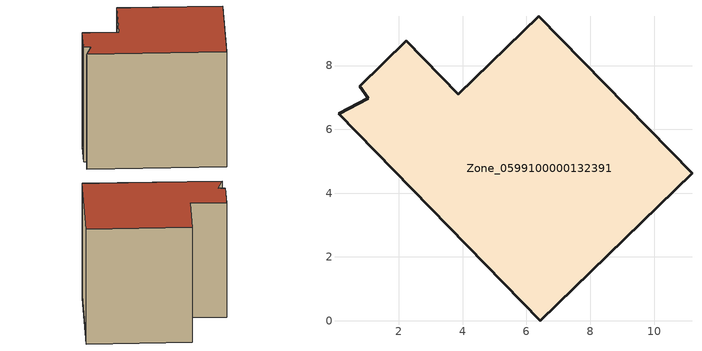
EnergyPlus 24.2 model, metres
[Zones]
Zone_0599100000132391
 floor ground (C_G): 0.11,6.49 1.05,6.97 0.77,7.35 2.23,8.78 3.87,7.1 6.38,9.55 11.19,4.63 6.44,0 z0
 wall outside (C_F): 11.19,4.63 6.38,9.55 3.87,7.1 2.23,8.78 0.77,7.35 1.05,6.97 0.11,6.49 6.44,0 11.19,4.63 z0:8.31
 roof outside (C_R): 1.05,6.97 0.11,6.49 6.44,0 11.19,4.63 6.38,9.55 3.87,7.1 2.23,8.78 0.77,7.35 z8.31
[BUILDING]
Pand.0599100000132391: North Axis=0; Terrain=City; Loads Convergence Tolerance Value=0.04; Temperature Convergence Tolerance Value=0.4; Solar Distribution=FullExterior; Maximum Number of Warmup Days=25; Minimum Number of Warmup Days=1
[Site:Location]
Rotterdam.The.Hague.AP_ZH_NLD Design_Conditions: Latitude=51.96; Longitude=4.45; Time Zone=1; Elevation=-4.5
[SITE:GROUNDTEMPERATURE:BUILDINGSURFACE]
18, 18, 18, 18, 18, 18, 18, 18, 18, 18, 18, 18
[MATERIAL] Thermal Absorptance=0.9; Solar Absorptance=0.7; Visible Absorptance=0.7
Name | Roughness | Thickness | Conductivity | Density | Specific Heat
G.TI.1975-1991 | MediumSmooth | 0.15 | 0.288461 | 540 | 1210
F.TI.1975-1991 | Rough | 0.3 | 0.230769 | 1920 | 840
R.TI.1975-1991 | MediumRough | 0.2 | 0.153846 | 1500 | 1000
[CONSTRUCTION]
C_G: G.TI.1975-1991
C_F: F.TI.1975-1991
C_R: R.TI.1975-1991
[ZONE]
Zone_0599100000132391: Type=1; Multiplier=1; Ceiling Height=Autocalculate; Volume=Autocalculate; Floor Area=autocalculate; Part of Total Floor Area=Yes
[ZONEINFILTRATION:DESIGNFLOWRATE]
Infil_Zone_0599100000132391: Zone or ZoneList or Space or SpaceList=Zone_0599100000132391; Schedule=AlwaysOn; Design Flow Rate Calculation Method=Flow/Area; Flow Rate per Floor Area=0.003; Constant Term Coefficient=1; Temperature Term Coefficient=0; Velocity Term Coefficient=0; Velocity Squared Term Coefficient=0
[HVACTEMPLATE:ZONE:IDEALLOADSAIRSYSTEM]
Zone_0599100000132391: Maximum Heating Supply Air Temperature=50; Minimum Cooling Supply Air Temperature=13; Maximum Heating Supply Air Humidity Ratio=0.0156; Minimum Cooling Supply Air Humidity Ratio=0.0077; Heating Limit=NoLimit; Cooling Limit=NoLimit; Dehumidification Control Type=ConstantSensibleHeatRatio; Cooling Sensible Heat Ratio=0.7; Dehumidification Setpoint=60; Humidification Control Type=None; Humidification Setpoint=30; Outdoor Air Method=None; Outdoor Air Flow Rate per Person=0.00944; Outdoor Air Flow Rate per Zone Floor Area=0; Outdoor Air Flow Rate per Zone=0; Demand Controlled Ventilation Type=None; Outdoor Air Economizer Type=NoEconomizer; Heat Recovery Type=None; Sensible Heat Recovery Effectiveness=0.7; Latent Heat Recovery Effectiveness=0.65
[ZONECONTROL:THERMOSTAT]
ThermostatControl_Zone_0599100000132391: Zone or ZoneList=Zone_0599100000132391; Control Type Schedule=DualSetpointControlType; Control 1=Thermostat_Zone_0599100000132391; Temperature Difference Between Cutout And Setpoint=0
[THERMOSTATSETPOINT:DUALSETPOINT]
Thermostat_Zone_0599100000132391: Heating Setpoint Temperature Schedule=HeatingSetpoint_Zone_0599100000132391; Cooling Setpoint Temperature Schedule=CoolingSetpoint_Zone_0599100000132391
[SCHEDULE:COMPACT]
HeatingSetpoint_Zone_0599100000132391: Through: 12/31, For: AllDays, Until: 24:00, 21
CoolingSetpoint_Zone_0599100000132391: Through: 12/31, For: AllDays, Until: 24:00, 24
DualSetpointControlType: Through: 12/31, For: AllDays, Until: 24:00, 4
AlwaysOn: Through: 12/31, For: AllDays, Until: 24:00, 1
